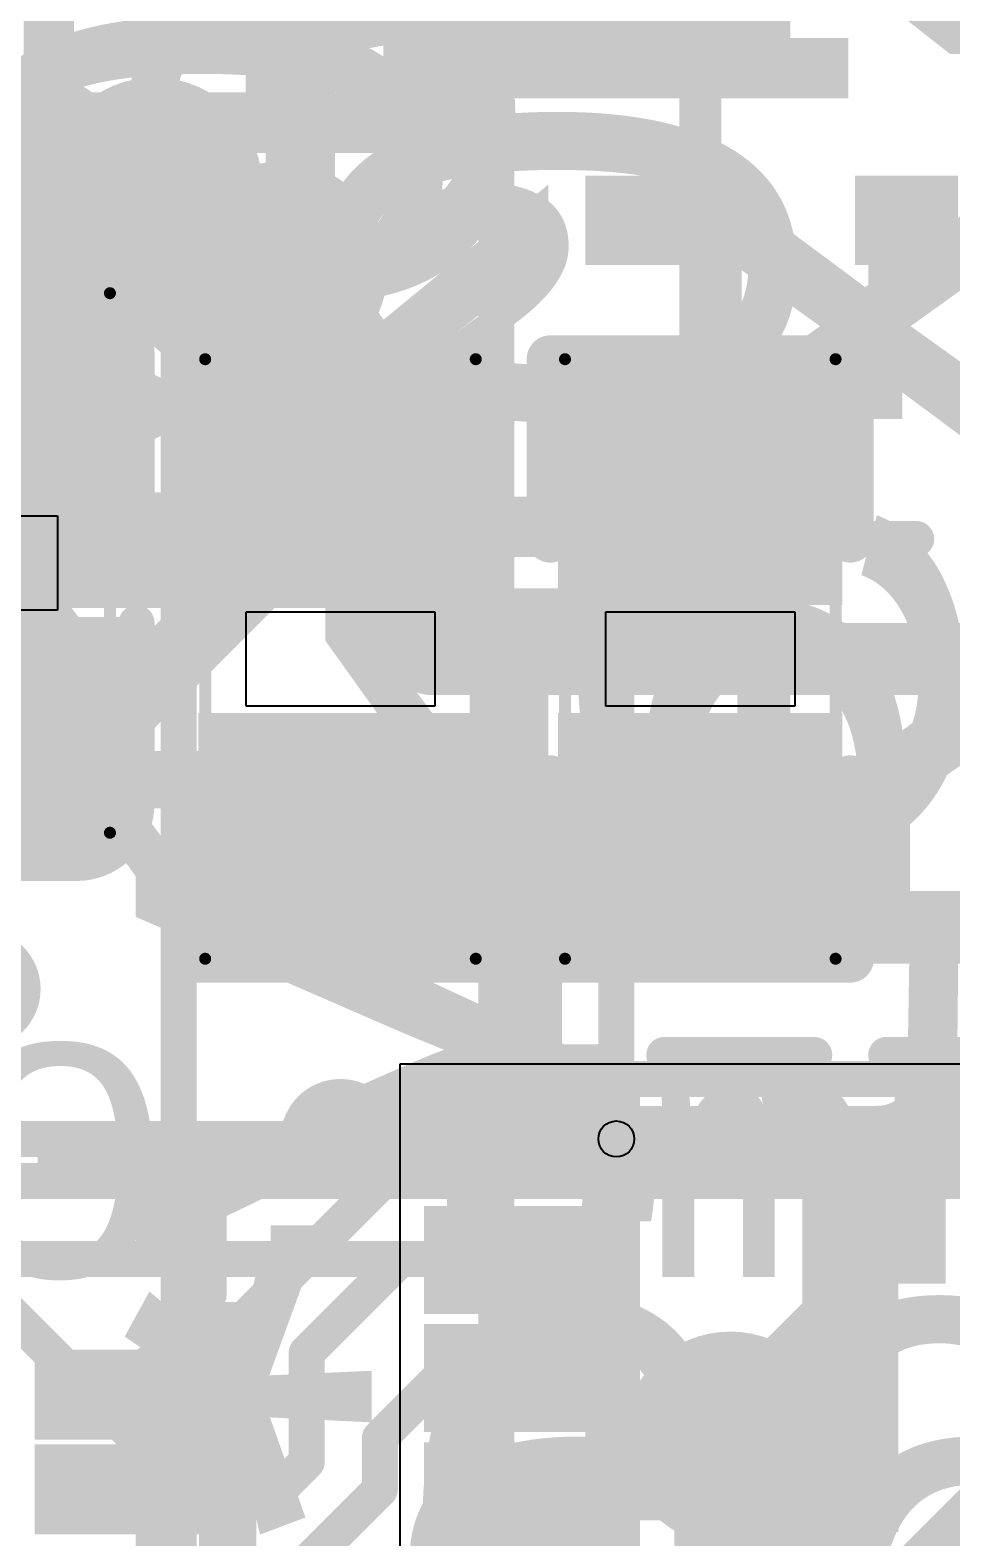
# Model space of a CAD drawing. Header units: inches. Extents: x -2.12 to 4.45, y -3.15 to 1.57.
# Drawn here: x 2.746 to 2.8996, y -0.3469 to -0.0958 of the extents above; entities that cross this region are included whole.
import ezdxf

# ---------------------------------------------------------------- set-up
doc = ezdxf.new("R2010")
doc.units = ezdxf.units.IN
doc.header["$MEASUREMENT"] = 0
for name, color, linetype in [('Bottom', 5, 'Continuous'), ('Bottom Paste', 16, 'Continuous'), ('Bottom Solder', 6, 'Continuous'), ('Measures', 56, 'Continuous'), ('tDocu', 76, 'Continuous'), ('Top', 1, 'Continuous'), ('Top Glue Points', 56, 'Continuous'), ('Top Overlay', 2, 'Continuous'), ('Top Paste', 8, 'Continuous'), ('Top Solder', 216, 'Continuous'), ('Top Value', 56, 'Continuous'), ('tPlace', 56, 'Continuous'), ('Via Holes', 16, 'Continuous')]:
    doc.layers.add(name, color=color, linetype=linetype)
doc.styles.add('Arial', font='', dxfattribs={"height": 0.2})
doc.styles.add('Courier New', font='', dxfattribs={"height": 0.2})
doc.styles.get('Arial').set_extended_font_data('Arial')
doc.styles.get('Courier New').set_extended_font_data('Courier New')

# ---------------------------------------------------------------- blocks, each defined once
blk = doc.blocks.new('SOD323_NEX_L_3')
at = {"layer": 'Measures', "style": 'Courier New'}
for s, p in [('Default Padstyle: RX41p5Y16D0T', (-0.644, -0.333)), ('Alt 1 Padstyle: OX60Y90D30P', (-0.583, -0.408)), ('Alt 2 Padstyle: OX90Y60D30P', (-0.583, -0.483))]:
    blk.add_text(s, height=0.0775, dxfattribs=at).set_placement(p)
blk = doc.blocks.new('SMT_PAD_R1_5MM_B_4')
at = {"layer": 'Bottom'}
h = blk.add_hatch(color=5, dxfattribs=at)
edge = h.paths.add_edge_path()
edge.add_arc((0, 0), 0.02953, 0, 360)
at = {"layer": 'Bottom Paste'}
h = blk.add_hatch(color=16, dxfattribs=at)
edge = h.paths.add_edge_path()
edge.add_arc((0, 0), 0.02953, 0, 360)
at = {"layer": 'Bottom Solder'}
h = blk.add_hatch(color=6, dxfattribs=at)
edge = h.paths.add_edge_path()
edge.add_arc((0, 0), 0.03353, 0, 360)
blk = doc.blocks.new('SOD323_NEX_L_8')
at = {"layer": 'Measures', "style": 'Courier New'}
blk.add_text('Alt 2 Padstyle: OX90Y60D30P', height=0.0775, dxfattribs=at).set_placement((-0.583, -0.483))
blk = doc.blocks.new('SOD323_NEX_L_10')
at = {"layer": 'Measures', "style": 'Courier New'}
blk.add_text('Default Padstyle: RX41p5Y16D0T', height=0.0775, dxfattribs=at).set_placement((-0.644, -0.333))
blk = doc.blocks.new('RP2040TR7_RPI_L_111')
at = {"layer": 'Top'}
for points in [[(-0.09888, 0.118), (-0.10588, 0.118), (-0.10588, 0.146), (-0.09888, 0.146)], [(-0.08313, 0.118), (-0.09013, 0.118), (-0.09013, 0.146), (-0.08313, 0.146)]]:
    blk.add_hatch(color=1, dxfattribs=at).paths.add_polyline_path(points)
at = {"layer": 'Top Paste'}
for points in [[(-0.09888, 0.118), (-0.10588, 0.118), (-0.10588, 0.146), (-0.09888, 0.146)], [(-0.08313, 0.118), (-0.09013, 0.118), (-0.09013, 0.146), (-0.08313, 0.146)]]:
    blk.add_hatch(color=8, dxfattribs=at).paths.add_polyline_path(points)
at = {"layer": 'Top Solder'}
for points in [[(-0.09488, 0.114), (-0.10988, 0.114), (-0.10988, 0.15), (-0.09488, 0.15)], [(-0.07913, 0.114), (-0.09413, 0.114), (-0.09413, 0.15), (-0.07913, 0.15)]]:
    blk.add_hatch(color=216, dxfattribs=at).paths.add_polyline_path(points)
at = {"layer": 'Measures', "const_width": 0.006}
for points in [[(-0.138, 0.138), (-0.138, 0.317)], [(-0.267, 0.138), (-0.282, 0.138)], [(-0.272, 0.128), (-0.267, 0.138)], [(-0.262, 0.128), (-0.267, 0.138)], [(-0.267, -0.138), (-0.267, 0.138)], [(-0.138, 0.138), (-0.267, 0.138)], [(-0.138, -0.267), (-0.138, 0.138)], [(0.138, 0.138), (-0.138, 0.138)], [(-0.262, 0.128), (-0.272, 0.128)]]:
    blk.add_lwpolyline(points, dxfattribs=at)
at = {"layer": 'Measures', "const_width": 0.003}
for points in [[(-0.2835, 0.138, 1), (-0.2805, 0.138, 1)], [(-0.2685, 0.138, 1), (-0.2655, 0.138, 1)], [(-0.2685, 0.138, 1), (-0.2655, 0.138, 1)], [(-0.2685, 0.138, 1), (-0.2655, 0.138, 1)], [(-0.2685, 0.138, 1), (-0.2655, 0.138, 1)], [(-0.2685, 0.138, 1), (-0.2655, 0.138, 1)], [(-0.1395, 0.138, 1), (-0.1365, 0.138, 1)], [(-0.1395, 0.138, 1), (-0.1365, 0.138, 1)], [(-0.1395, 0.138, 1), (-0.1365, 0.138, 1)], [(-0.1395, 0.138, 1), (-0.1365, 0.138, 1)], [(-0.2735, 0.128, 1), (-0.2705, 0.128, 1)], [(-0.2735, 0.128, 1), (-0.2705, 0.128, 1)], [(-0.2635, 0.128, 1), (-0.2605, 0.128, 1)], [(-0.2635, 0.128, 1), (-0.2605, 0.128, 1)]]:
    blk.add_lwpolyline(points, format="xyb", close=True, dxfattribs=at)
at = {"layer": 'tDocu', "const_width": 0.006}
for points in [[(-0.138, -0.138), (-0.138, 0.138)], [(0.138, 0.138), (-0.138, 0.138)], [(-0.138, 0.088), (-0.088, 0.138)], [(-0.098, 0.138), (-0.107, 0.138)], [(-0.082, 0.138), (-0.091, 0.138)]]:
    blk.add_lwpolyline(points, dxfattribs=at)
at = {"layer": 'tDocu', "const_width": 0.003}
for points in [[(-0.1395, 0.138, 1), (-0.1365, 0.138, 1)], [(-0.1395, 0.138, 1), (-0.1365, 0.138, 1)], [(-0.1085, 0.138, 1), (-0.1055, 0.138, 1)], [(-0.0995, 0.138, 1), (-0.0965, 0.138, 1)], [(-0.0925, 0.138, 1), (-0.0895, 0.138, 1)], [(-0.0895, 0.138, 1), (-0.0865, 0.138, 1)], [(-0.0835, 0.138, 1), (-0.0805, 0.138, 1)]]:
    blk.add_lwpolyline(points, format="xyb", close=True, dxfattribs=at)
at = {"layer": 'tPlace', "const_width": 0.006}
for points in [[(-0.119, 0.143), (-0.143, 0.143)], [(-0.143, 0.119), (-0.143, 0.143)]]:
    blk.add_lwpolyline(points, dxfattribs=at)
at = {"layer": 'tPlace'}
for points, const_width in [([(-0.1445, 0.143, 1), (-0.1415, 0.143, 1)], 0.003), ([(-0.1445, 0.143, 1), (-0.1415, 0.143, 1)], 0.003), ([(-0.1205, 0.143, 1), (-0.1175, 0.143, 1)], 0.003), ([(-0.1445, 0.119, 1), (-0.1415, 0.119, 1)], 0.003), ([(-0.165, 0.105, 1), (-0.175, 0.105, 1)], 0.01)]:
    blk.add_lwpolyline(points, format="xyb", close=True, dxfattribs=dict(at, const_width=const_width))
at = {"layer": 'tDocu', "style": 'Courier New'}
blk.add_text('*', height=0.0775, dxfattribs=at).set_placement((-0.141, 0.085))
blk = doc.blocks.new('W25Q16JVUXIQ_WIN_L_112')
at = {"layer": 'Top'}
for points in [[(-0.06706, 0.03453), (-0.03906, 0.03453), (-0.03906, 0.02453), (-0.06706, 0.02453)], [(-0.004, 0.0315), (0.004, 0.0315), (0.004, -0.0315), (-0.004, -0.0315)], [(-0.06706, 0.01484), (-0.03906, 0.01484), (-0.03906, 0.00484), (-0.06706, 0.00484)], [(-0.06706, -0.00484), (-0.03906, -0.00484), (-0.03906, -0.01484), (-0.06706, -0.01484)], [(-0.06706, -0.02453), (-0.03906, -0.02453), (-0.03906, -0.03453), (-0.06706, -0.03453)]]:
    blk.add_hatch(color=1, dxfattribs=at).paths.add_polyline_path(points)
at = {"layer": 'Top Paste'}
for points in [[(-0.06706, 0.03453), (-0.03906, 0.03453), (-0.03906, 0.02453), (-0.06706, 0.02453)], [(-0.004, 0.0315), (0.004, 0.0315), (0.004, -0.0315), (-0.004, -0.0315)], [(-0.06706, 0.01484), (-0.03906, 0.01484), (-0.03906, 0.00484), (-0.06706, 0.00484)], [(-0.06706, -0.00484), (-0.03906, -0.00484), (-0.03906, -0.01484), (-0.06706, -0.01484)], [(-0.06706, -0.02453), (-0.03906, -0.02453), (-0.03906, -0.03453), (-0.06706, -0.03453)]]:
    blk.add_hatch(color=8, dxfattribs=at).paths.add_polyline_path(points)
at = {"layer": 'Top Solder'}
for points in [[(-0.07106, 0.03853), (-0.03506, 0.03853), (-0.03506, 0.02053), (-0.07106, 0.02053)], [(-0.008, 0.0355), (0.008, 0.0355), (0.008, -0.0355), (-0.008, -0.0355)], [(-0.07106, 0.01884), (-0.03506, 0.01884), (-0.03506, 0.00084), (-0.07106, 0.00084)], [(-0.07106, -0.00084), (-0.03506, -0.00084), (-0.03506, -0.01884), (-0.07106, -0.01884)], [(-0.07106, -0.02053), (-0.03506, -0.02053), (-0.03506, -0.03853), (-0.07106, -0.03853)]]:
    blk.add_hatch(color=216, dxfattribs=at).paths.add_polyline_path(points)
at = {"layer": 'Measures', "const_width": 0.006}
for points in [[(-0.059, 0.13), (-0.059, 0.28)], [(-0.039, 0.13), (-0.039, 0.145)], [(-0.069, 0.125), (-0.069, 0.135)], [(-0.069, 0.135), (-0.059, 0.13)], [(-0.039, 0.13), (-0.029, 0.135)], [(-0.029, 0.125), (-0.029, 0.135)], [(-0.109, 0.13), (-0.059, 0.13)], [(-0.069, 0.125), (-0.059, 0.13)], [(-0.059, 0.03), (-0.059, 0.13)], [(-0.039, 0.13), (-0.029, 0.125)], [(-0.039, 0.13), (0.011, 0.13)], [(-0.039, 0.03), (-0.039, 0.13)], [(-0.153, 0.03), (-0.053, 0.03)], [(-0.153, 0.01), (-0.053, 0.01)]]:
    blk.add_lwpolyline(points, dxfattribs=at)
at = {"layer": 'Measures', "const_width": 0.003}
for points in [[(-0.0405, 0.145, 1), (-0.0375, 0.145, 1)], [(-0.0705, 0.135, 1), (-0.0675, 0.135, 1)], [(-0.0705, 0.135, 1), (-0.0675, 0.135, 1)], [(-0.0305, 0.135, 1), (-0.0275, 0.135, 1)], [(-0.0305, 0.135, 1), (-0.0275, 0.135, 1)], [(-0.1105, 0.13, 1), (-0.1075, 0.13, 1)], [(-0.0605, 0.13, 1), (-0.0575, 0.13, 1)], [(-0.0605, 0.13, 1), (-0.0575, 0.13, 1)], [(-0.0605, 0.13, 1), (-0.0575, 0.13, 1)], [(-0.0605, 0.13, 1), (-0.0575, 0.13, 1)], [(-0.0605, 0.13, 1), (-0.0575, 0.13, 1)], [(-0.0405, 0.13, 1), (-0.0375, 0.13, 1)], [(-0.0405, 0.13, 1), (-0.0375, 0.13, 1)], [(-0.0405, 0.13, 1), (-0.0375, 0.13, 1)], [(-0.0405, 0.13, 1), (-0.0375, 0.13, 1)], [(-0.0405, 0.13, 1), (-0.0375, 0.13, 1)], [(0.0095, 0.13, 1), (0.0125, 0.13, 1)], [(-0.0705, 0.125, 1), (-0.0675, 0.125, 1)], [(-0.0705, 0.125, 1), (-0.0675, 0.125, 1)], [(-0.0305, 0.125, 1), (-0.0275, 0.125, 1)], [(-0.0305, 0.125, 1), (-0.0275, 0.125, 1)], [(-0.0605, 0.03, 1), (-0.0575, 0.03, 1)], [(-0.0545, 0.03, 1), (-0.0515, 0.03, 1)], [(-0.0405, 0.03, 1), (-0.0375, 0.03, 1)], [(-0.0545, 0.01, 1), (-0.0515, 0.01, 1)]]:
    blk.add_lwpolyline(points, format="xyb", close=True, dxfattribs=at)
at = {"layer": 'tDocu', "const_width": 0.006}
for points in [[(-0.059, -0.04), (-0.059, 0.04)], [(-0.059, 0.04), (0.012, 0.04)], [(0.012, 0.04), (0.059, 0.04)]]:
    blk.add_lwpolyline(points, dxfattribs=at)
at = {"layer": 'tDocu', "const_width": 0.003}
for points in [[(-0.0605, 0.04, 1), (-0.0575, 0.04, 1)], [(-0.0605, 0.04, 1), (-0.0575, 0.04, 1)], [(0.0105, 0.04, 1), (0.0135, 0.04, 1)], [(0.0105, 0.04, 1), (0.0135, 0.04, 1)], [(0.0105, 0.04, 1), (0.0135, 0.04, 1)], [(-0.0135, 0.039, 1), (-0.0105, 0.039, 1)]]:
    blk.add_lwpolyline(points, format="xyb", close=True, dxfattribs=at)
at = {"layer": 'tDocu', "const_width": 0.006}
blk.add_lwpolyline([(0.012, 0.04, -1), (-0.012, 0.039)], format="xyb", dxfattribs=at)
at = {"layer": 'tDocu'}
for points in [[(-0.042, 0.03, -1), (-0.036, 0.03)], [(-0.036, 0.03, -1), (-0.042, 0.03)]]:
    blk.add_lwpolyline(points, format="xyb", dxfattribs=at)
for points in [[(-0.042, 0.03, 1), (-0.042, 0.03, 1)], [(-0.042, 0.03, 1), (-0.042, 0.03, 1)], [(-0.036, 0.03, 1), (-0.036, 0.03, 1)], [(-0.036, 0.03, 1), (-0.036, 0.03, 1)]]:
    blk.add_lwpolyline(points, format="xyb", close=True, dxfattribs=at)
at = {"layer": 'Top'}
for p, q in [((-0.07506, -0.0425), (-0.07506, 0.0425)), ((-0.07506, 0.0425), (0.07506, 0.0425))]:
    blk.add_line(p, q, dxfattribs=at)
at = {"layer": 'tPlace', "const_width": 0.006}
for points in [[(-0.031, 0.044), (-0.006, 0.044)], [(0.006, 0.044), (0.031, 0.044)]]:
    blk.add_lwpolyline(points, dxfattribs=at)
at = {"layer": 'tPlace'}
for points, const_width in [([(-0.0325, 0.044, 1), (-0.0295, 0.044, 1)], 0.003), ([(-0.0075, 0.044, 1), (-0.0045, 0.044, 1)], 0.003), ([(0.0045, 0.044, 1), (0.0075, 0.044, 1)], 0.003), ([(-0.08, 0.03, 1), (-0.09, 0.03, 1)], 0.01), ([(-0.0925, 0.03, 1), (-0.0875, 0.03, 1)], 0.005), ([(-0.0825, 0.03, 1), (-0.0775, 0.03, 1)], 0.005)]:
    blk.add_lwpolyline(points, format="xyb", close=True, dxfattribs=dict(at, const_width=const_width))
at = {"layer": 'Measures', "style": 'Courier New'}
for s, p in [('0.02in/0.508mm', (-0.197, 0.15)), ('0.02in/0.5mm', (-0.423, 0.007))]:
    blk.add_text(s, height=0.03875, dxfattribs=at).set_placement(p)
blk = doc.blocks.new('R0603_114')
at = {"layer": 'Top'}
for points in [[(-0.043, 0.0197), (-0.013, 0.0197), (-0.013, -0.0197), (-0.043, -0.0197)], [(0.013, 0.0197), (0.043, 0.0197), (0.043, -0.0197), (0.013, -0.0197)]]:
    blk.add_hatch(color=1, dxfattribs=at).paths.add_polyline_path(points)
at = {"layer": 'Top Paste'}
for points in [[(-0.043, 0.0197), (-0.013, 0.0197), (-0.013, -0.0197), (-0.043, -0.0197)], [(0.013, 0.0197), (0.043, 0.0197), (0.043, -0.0197), (0.013, -0.0197)]]:
    blk.add_hatch(color=8, dxfattribs=at).paths.add_polyline_path(points)
at = {"layer": 'Top Solder'}
for points in [[(-0.047, 0.0237), (-0.009, 0.0237), (-0.009, -0.0237), (-0.047, -0.0237)], [(0.009, 0.0237), (0.047, 0.0237), (0.047, -0.0237), (0.009, -0.0237)]]:
    blk.add_hatch(color=216, dxfattribs=at).paths.add_polyline_path(points)
at = {"layer": 'Top', "const_width": 0.002}
for points in [[(-0.04996, 0.02256), (-0.04996, -0.02256)], [(-0.04996, 0.02256), (0.04996, 0.02256)], [(0.04996, 0.02256), (0.04996, -0.02256)], [(-0.04996, -0.02256), (0.04996, -0.02256)]]:
    blk.add_lwpolyline(points, dxfattribs=at)
at = {"layer": 'Top', "const_width": 0.001}
for points in [[(-0.05046, 0.02256, 1), (-0.04946, 0.02256, 1)], [(-0.05046, 0.02256, 1), (-0.04946, 0.02256, 1)], [(0.04946, 0.02256, 1), (0.05046, 0.02256, 1)], [(0.04946, 0.02256, 1), (0.05046, 0.02256, 1)], [(-0.05046, -0.02256, 1), (-0.04946, -0.02256, 1)], [(-0.05046, -0.02256, 1), (-0.04946, -0.02256, 1)], [(0.04946, -0.02256, 1), (0.05046, -0.02256, 1)], [(0.04946, -0.02256, 1), (0.05046, -0.02256, 1)]]:
    blk.add_lwpolyline(points, format="xyb", close=True, dxfattribs=at)
at = {"layer": 'Top Glue Points'}
for p, q in [((-0.00787, -0.01575), (-0.00787, 0.01575)), ((-0.00787, 0.01575), (0.00787, 0.01575)), ((0.00787, 0.01575), (0.00787, -0.01575)), ((0.00787, -0.01575), (-0.00787, -0.01575))]:
    blk.add_line(p, q, dxfattribs=at)
at = {"layer": 'tPlace', "const_width": 0.00787}
for points in [[(-0.05, 0.025), (-0.05, -0.025)], [(-0.05, 0.025), (-0.02, 0.025)], [(0.02, 0.025), (0.05, 0.025)], [(0.05, 0.025), (0.05, -0.025)], [(-0.05, -0.025), (-0.02, -0.025)], [(0.02, -0.025), (0.05, -0.025)]]:
    blk.add_lwpolyline(points, dxfattribs=at)
at = {"layer": 'tPlace', "const_width": 0.00394}
for points in [[(-0.05197, 0.025, 1), (-0.04803, 0.025, 1)], [(-0.05197, 0.025, 1), (-0.04803, 0.025, 1)], [(-0.02197, 0.025, 1), (-0.01803, 0.025, 1)], [(0.01803, 0.025, 1), (0.02197, 0.025, 1)], [(0.04803, 0.025, 1), (0.05197, 0.025, 1)], [(0.04803, 0.025, 1), (0.05197, 0.025, 1)], [(-0.05197, -0.025, 1), (-0.04803, -0.025, 1)], [(-0.05197, -0.025, 1), (-0.04803, -0.025, 1)], [(-0.02197, -0.025, 1), (-0.01803, -0.025, 1)], [(0.01803, -0.025, 1), (0.02197, -0.025, 1)], [(0.04803, -0.025, 1), (0.05197, -0.025, 1)], [(0.04803, -0.025, 1), (0.05197, -0.025, 1)]]:
    blk.add_lwpolyline(points, format="xyb", close=True, dxfattribs=at)
blk = doc.blocks.new('R0603_115')
at = {"layer": 'Top'}
for points in [[(-0.043, 0.0197), (-0.013, 0.0197), (-0.013, -0.0197), (-0.043, -0.0197)], [(0.013, 0.0197), (0.043, 0.0197), (0.043, -0.0197), (0.013, -0.0197)]]:
    blk.add_hatch(color=1, dxfattribs=at).paths.add_polyline_path(points)
at = {"layer": 'Top Paste'}
for points in [[(-0.043, 0.0197), (-0.013, 0.0197), (-0.013, -0.0197), (-0.043, -0.0197)], [(0.013, 0.0197), (0.043, 0.0197), (0.043, -0.0197), (0.013, -0.0197)]]:
    blk.add_hatch(color=8, dxfattribs=at).paths.add_polyline_path(points)
at = {"layer": 'Top Solder'}
for points in [[(-0.047, 0.0237), (-0.009, 0.0237), (-0.009, -0.0237), (-0.047, -0.0237)], [(0.009, 0.0237), (0.047, 0.0237), (0.047, -0.0237), (0.009, -0.0237)]]:
    blk.add_hatch(color=216, dxfattribs=at).paths.add_polyline_path(points)
at = {"layer": 'Top', "const_width": 0.002}
for points in [[(-0.04996, -0.02256), (-0.04996, 0.02256)], [(0.04996, 0.02256), (-0.04996, 0.02256)], [(0.04996, -0.02256), (0.04996, 0.02256)], [(0.04996, -0.02256), (-0.04996, -0.02256)]]:
    blk.add_lwpolyline(points, dxfattribs=at)
at = {"layer": 'Top', "const_width": 0.001}
for points in [[(-0.05046, 0.02256, 1), (-0.04946, 0.02256, 1)], [(-0.05046, 0.02256, 1), (-0.04946, 0.02256, 1)], [(0.04946, 0.02256, 1), (0.05046, 0.02256, 1)], [(0.04946, 0.02256, 1), (0.05046, 0.02256, 1)], [(-0.05046, -0.02256, 1), (-0.04946, -0.02256, 1)], [(-0.05046, -0.02256, 1), (-0.04946, -0.02256, 1)], [(0.04946, -0.02256, 1), (0.05046, -0.02256, 1)], [(0.04946, -0.02256, 1), (0.05046, -0.02256, 1)]]:
    blk.add_lwpolyline(points, format="xyb", close=True, dxfattribs=at)
at = {"layer": 'Top Glue Points'}
for p, q in [((-0.00787, -0.01575), (-0.00787, 0.01575)), ((-0.00787, 0.01575), (0.00787, 0.01575)), ((0.00787, 0.01575), (0.00787, -0.01575)), ((0.00787, -0.01575), (-0.00787, -0.01575))]:
    blk.add_line(p, q, dxfattribs=at)
at = {"layer": 'tPlace', "const_width": 0.00787}
for points in [[(-0.05, -0.025), (-0.05, 0.025)], [(-0.02, 0.025), (-0.05, 0.025)], [(0.05, 0.025), (0.02, 0.025)], [(0.05, -0.025), (0.05, 0.025)], [(-0.02, -0.025), (-0.05, -0.025)], [(0.05, -0.025), (0.02, -0.025)]]:
    blk.add_lwpolyline(points, dxfattribs=at)
at = {"layer": 'tPlace', "const_width": 0.00394}
for points in [[(-0.05197, 0.025, 1), (-0.04803, 0.025, 1)], [(-0.05197, 0.025, 1), (-0.04803, 0.025, 1)], [(-0.02197, 0.025, 1), (-0.01803, 0.025, 1)], [(0.01803, 0.025, 1), (0.02197, 0.025, 1)], [(0.04803, 0.025, 1), (0.05197, 0.025, 1)], [(0.04803, 0.025, 1), (0.05197, 0.025, 1)], [(-0.05197, -0.025, 1), (-0.04803, -0.025, 1)], [(-0.05197, -0.025, 1), (-0.04803, -0.025, 1)], [(-0.02197, -0.025, 1), (-0.01803, -0.025, 1)], [(0.01803, -0.025, 1), (0.02197, -0.025, 1)], [(0.04803, -0.025, 1), (0.05197, -0.025, 1)], [(0.04803, -0.025, 1), (0.05197, -0.025, 1)]]:
    blk.add_lwpolyline(points, format="xyb", close=True, dxfattribs=at)
blk = doc.blocks.new('C0603_122')
at = {"layer": 'Top'}
for points in [[(-0.043, 0.0197), (-0.013, 0.0197), (-0.013, -0.0197), (-0.043, -0.0197)], [(0.013, 0.0197), (0.043, 0.0197), (0.043, -0.0197), (0.013, -0.0197)]]:
    blk.add_hatch(color=1, dxfattribs=at).paths.add_polyline_path(points)
at = {"layer": 'Top Paste'}
for points in [[(-0.043, 0.0197), (-0.013, 0.0197), (-0.013, -0.0197), (-0.043, -0.0197)], [(0.013, 0.0197), (0.043, 0.0197), (0.043, -0.0197), (0.013, -0.0197)]]:
    blk.add_hatch(color=8, dxfattribs=at).paths.add_polyline_path(points)
at = {"layer": 'Top Solder'}
for points in [[(-0.047, 0.0237), (-0.009, 0.0237), (-0.009, -0.0237), (-0.047, -0.0237)], [(0.009, 0.0237), (0.047, 0.0237), (0.047, -0.0237), (0.009, -0.0237)]]:
    blk.add_hatch(color=216, dxfattribs=at).paths.add_polyline_path(points)
at = {"layer": 'Top', "const_width": 0.002}
for points in [[(-0.04496, 0.02056), (-0.04496, -0.02056)], [(-0.04496, 0.02056), (0.04496, 0.02056)], [(0.04496, 0.02056), (0.04496, -0.02056)], [(-0.04496, -0.02056), (0.04496, -0.02056)]]:
    blk.add_lwpolyline(points, dxfattribs=at)
at = {"layer": 'Top', "const_width": 0.001}
for points in [[(-0.04546, 0.02056, 1), (-0.04446, 0.02056, 1)], [(-0.04546, 0.02056, 1), (-0.04446, 0.02056, 1)], [(0.04446, 0.02056, 1), (0.04546, 0.02056, 1)], [(0.04446, 0.02056, 1), (0.04546, 0.02056, 1)], [(-0.04546, -0.02056, 1), (-0.04446, -0.02056, 1)], [(-0.04546, -0.02056, 1), (-0.04446, -0.02056, 1)], [(0.04446, -0.02056, 1), (0.04546, -0.02056, 1)], [(0.04446, -0.02056, 1), (0.04546, -0.02056, 1)]]:
    blk.add_lwpolyline(points, format="xyb", close=True, dxfattribs=at)
at = {"layer": 'Top Glue Points'}
for p, q in [((-0.00787, -0.01181), (-0.00787, 0.01181)), ((-0.00787, 0.01181), (0.00787, 0.01181)), ((0.00787, 0.01181), (0.00787, -0.01181)), ((0.00787, -0.01181), (-0.00787, -0.01181))]:
    blk.add_line(p, q, dxfattribs=at)
at = {"layer": 'tPlace', "const_width": 0.006}
for points in [[(-0.05, 0.015, -0.414214), (-0.04, 0.025)], [(0.04, 0.025, -0.414214), (0.05, 0.015)], [(0.05, -0.01, -0.414214), (0.035, -0.025)], [(-0.04, -0.025, -0.414214), (-0.05, -0.015)]]:
    blk.add_lwpolyline(points, format="xyb", dxfattribs=at)
for points in [[(-0.04, 0.025), (-0.01, 0.025)], [(0.01, 0.025), (0.04, 0.025)], [(-0.05, 0.015), (-0.05, -0.015)], [(0.05, 0.015), (0.05, -0.01)], [(-0.04, -0.025), (-0.01, -0.025)], [(0.01, -0.025), (0.035, -0.025)]]:
    blk.add_lwpolyline(points, dxfattribs=at)
at = {"layer": 'tPlace', "const_width": 0.003}
for points in [[(-0.0415, 0.025, 1), (-0.0385, 0.025, 1)], [(-0.0415, 0.025, 1), (-0.0385, 0.025, 1)], [(-0.0115, 0.025, 1), (-0.0085, 0.025, 1)], [(0.0085, 0.025, 1), (0.0115, 0.025, 1)], [(0.0385, 0.025, 1), (0.0415, 0.025, 1)], [(0.0385, 0.025, 1), (0.0415, 0.025, 1)], [(-0.0515, 0.015, 1), (-0.0485, 0.015, 1)], [(-0.0515, 0.015, 1), (-0.0485, 0.015, 1)], [(0.0485, 0.015, 1), (0.0515, 0.015, 1)], [(0.0485, 0.015, 1), (0.0515, 0.015, 1)], [(0.0485, -0.01, 1), (0.0515, -0.01, 1)], [(0.0485, -0.01, 1), (0.0515, -0.01, 1)], [(-0.0515, -0.015, 1), (-0.0485, -0.015, 1)], [(-0.0515, -0.015, 1), (-0.0485, -0.015, 1)], [(-0.0415, -0.025, 1), (-0.0385, -0.025, 1)], [(-0.0415, -0.025, 1), (-0.0385, -0.025, 1)], [(-0.0115, -0.025, 1), (-0.0085, -0.025, 1)], [(0.0085, -0.025, 1), (0.0115, -0.025, 1)], [(0.0335, -0.025, 1), (0.0365, -0.025, 1)], [(0.0335, -0.025, 1), (0.0365, -0.025, 1)]]:
    blk.add_lwpolyline(points, format="xyb", close=True, dxfattribs=at)

msp = doc.modelspace()

# ---------------------------------------------------------------- hatches: boundary and pattern name
at = {"layer": 'Bottom'}
h = msp.add_hatch(color=5, dxfattribs=at)
edge = h.paths.add_edge_path()
edge.add_arc((2.7458, -0.12061), 0.013905, 0, 360)
h = msp.add_hatch(color=5, dxfattribs=at)
edge = h.paths.add_edge_path()
edge.add_arc((2.7668, -0.12161), 0.013905, 0, 360)
h = msp.add_hatch(color=5, dxfattribs=at)
edge = h.paths.add_edge_path()
edge.add_arc((2.7878, -0.13561), 0.013905, 0, 360)
h = msp.add_hatch(color=5, dxfattribs=at)
edge = h.paths.add_edge_path()
edge.add_arc((2.8628, -0.33061), 0.013905, 0, 360)
at = {"layer": 'Bottom Solder'}
h = msp.add_hatch(color=6, dxfattribs=at)
edge = h.paths.add_edge_path()
edge.add_arc((2.7458, -0.12061), 0.017905, 0, 360)
h = msp.add_hatch(color=6, dxfattribs=at)
edge = h.paths.add_edge_path()
edge.add_arc((2.7668, -0.12161), 0.017905, 0, 360)
h = msp.add_hatch(color=6, dxfattribs=at)
edge = h.paths.add_edge_path()
edge.add_arc((2.7878, -0.13561), 0.017905, 0, 360)
h = msp.add_hatch(color=6, dxfattribs=at)
edge = h.paths.add_edge_path()
edge.add_arc((2.8628, -0.33061), 0.017905, 0, 360)
at = {"layer": 'Top'}
h = msp.add_hatch(color=1, dxfattribs=at)
edge = h.paths.add_edge_path()
edge.add_arc((2.7458, -0.12061), 0.013905, 0, 360)
h = msp.add_hatch(color=1, dxfattribs=at)
edge = h.paths.add_edge_path()
edge.add_arc((2.7668, -0.12161), 0.013905, 0, 360)
h = msp.add_hatch(color=1, dxfattribs=at)
edge = h.paths.add_edge_path()
edge.add_arc((2.7878, -0.13561), 0.013905, 0, 360)
h = msp.add_hatch(color=1, dxfattribs=at)
edge = h.paths.add_edge_path()
edge.add_arc((2.8628, -0.33061), 0.013905, 0, 360)
at = {"layer": 'Top Solder'}
h = msp.add_hatch(color=216, dxfattribs=at)
edge = h.paths.add_edge_path()
edge.add_arc((2.7458, -0.12061), 0.017905, 0, 360)
h = msp.add_hatch(color=216, dxfattribs=at)
edge = h.paths.add_edge_path()
edge.add_arc((2.7668, -0.12161), 0.017905, 0, 360)
h = msp.add_hatch(color=216, dxfattribs=at)
edge = h.paths.add_edge_path()
edge.add_arc((2.7878, -0.13561), 0.017905, 0, 360)
h = msp.add_hatch(color=216, dxfattribs=at)
edge = h.paths.add_edge_path()
edge.add_arc((2.8628, -0.33061), 0.017905, 0, 360)
at = {"layer": 'Via Holes'}
h = msp.add_hatch(color=7, dxfattribs=at)
edge = h.paths.add_edge_path()
edge.add_arc((2.7458, -0.12061), 0.005905, 0, 360)
h = msp.add_hatch(color=7, dxfattribs=at)
edge = h.paths.add_edge_path()
edge.add_arc((2.7668, -0.12161), 0.005905, 0, 360)
h = msp.add_hatch(color=7, dxfattribs=at)
edge = h.paths.add_edge_path()
edge.add_arc((2.7878, -0.13561), 0.005905, 0, 360)
h = msp.add_hatch(color=7, dxfattribs=at)
edge = h.paths.add_edge_path()
edge.add_arc((2.8628, -0.33061), 0.005905, 0, 360)

# ---------------------------------------------------------------- linework, layer by layer
at = {"layer": 'Bottom', "const_width": 0.005}
msp.add_lwpolyline([(2.7878, -0.13561), (2.7878, -0.07561)], dxfattribs=at)
at = {"layer": 'Bottom', "const_width": 0.0025}
msp.add_lwpolyline([(2.78655, -0.13561, 1), (2.78905, -0.13561, 1)], format="xyb", close=True, dxfattribs=at)
at = {"layer": 'Top'}
for points, const_width in [([(2.8278, -0.07061), (2.8578, -0.10061)], 0.007), ([(2.8578, -0.17261), (2.8578, -0.10061)], 0.007), ([(2.7368, -0.12961), (2.7458, -0.12061)], 0.007), ([(2.7706, -0.1545), (2.7878, -0.1373)], 0.005), ([(2.7878, -0.1373), (2.7878, -0.13561)], 0.005), ([(2.7706, -0.17561), (2.7706, -0.1545)], 0.005), ([(2.7578, -0.21261), (2.7978, -0.17261)], 0.012), ([(2.7978, -0.18561), (2.7978, -0.17261)], 0.012), ([(2.7606, -0.18561), (2.7706, -0.17561)], 0.005), ([(2.7978, -0.18561), (2.8128, -0.20061)], 0.012), ([(2.7178, -0.18561), (2.7606, -0.18561)], 0.005), ([(2.8128, -0.20061), (2.9128, -0.20061)], 0.012), ([(2.7388, -0.21261), (2.7578, -0.21261)], 0.012), ([(2.7978, -0.22861), (2.8578, -0.22861)], 0.01), ([(2.7978, -0.22861), (2.8134, -0.22861)], 0.01), ([(2.8134, -0.22861), (2.82974, -0.24496)], 0.01), ([(2.82974, -0.24561), (2.84674, -0.22861)], 0.01), ([(2.84674, -0.22861), (2.8578, -0.22861)], 0.01), ([(2.82974, -0.24561), (2.82974, -0.24496)], 0.01), ([(2.82974, -0.28108), (2.82974, -0.24561)], 0.01), ([(2.76918, -0.32323), (2.8118, -0.28061)], 0.006), ([(2.8118, -0.28061), (2.82927, -0.28061)], 0.006), ([(2.82927, -0.28061), (2.82974, -0.28108)], 0.007), ([(2.79217, -0.31624), (2.8078, -0.30061)], 0.006), ([(2.8078, -0.30061), (2.82959, -0.30061)], 0.006), ([(2.82959, -0.30061), (2.82974, -0.30077)], 0.007), ([(2.8628, -0.33061), (2.8828, -0.31061)], 0.015), ([(2.79217, -0.33445), (2.79217, -0.31624)], 0.006), ([(2.80437, -0.33043), (2.81434, -0.32045)], 0.006), ([(2.81434, -0.32045), (2.82974, -0.32045)], 0.006), ([(2.7648, -0.32323), (2.76918, -0.32323)], 0.006), ([(2.80437, -0.33904), (2.80437, -0.33043)], 0.006), ([(2.85327, -0.34014), (2.8628, -0.33061)], 0.008), ([(2.78764, -0.33898), (2.79217, -0.33445)], 0.006), ([(2.7648, -0.33898), (2.78764, -0.33898)], 0.006), ([(2.78868, -0.35473), (2.80437, -0.33904)], 0.006), ([(2.82974, -0.34014), (2.85327, -0.34014)], 0.008), ([(2.88848, -0.35651), (2.90486, -0.34014)], 0.007)]:
    msp.add_lwpolyline(points, dxfattribs=dict(at, const_width=const_width))
for points, const_width in [([(2.85605, -0.10061, 1), (2.85955, -0.10061, 1)], 0.0035), ([(2.85605, -0.10061, 1), (2.85955, -0.10061, 1)], 0.0035), ([(2.74405, -0.12061, 1), (2.74755, -0.12061, 1)], 0.0035), ([(2.78655, -0.13561, 1), (2.78905, -0.13561, 1)], 0.0025), ([(2.78655, -0.1373, 1), (2.78905, -0.1373, 1)], 0.0025), ([(2.78655, -0.1373, 1), (2.78905, -0.1373, 1)], 0.0025), ([(2.76935, -0.1545, 1), (2.77185, -0.1545, 1)], 0.0025), ([(2.76935, -0.1545, 1), (2.77185, -0.1545, 1)], 0.0025), ([(2.7948, -0.17261, 1), (2.8008, -0.17261, 1)], 0.006), ([(2.7948, -0.17261, 1), (2.8008, -0.17261, 1)], 0.006), ([(2.85605, -0.17261, 1), (2.85955, -0.17261, 1)], 0.0035), ([(2.76935, -0.17561, 1), (2.77185, -0.17561, 1)], 0.0025), ([(2.76935, -0.17561, 1), (2.77185, -0.17561, 1)], 0.0025), ([(2.7948, -0.18561, 1), (2.8008, -0.18561, 1)], 0.006), ([(2.7948, -0.18561, 1), (2.8008, -0.18561, 1)], 0.006), ([(2.75935, -0.18561, 1), (2.76185, -0.18561, 1)], 0.0025), ([(2.75935, -0.18561, 1), (2.76185, -0.18561, 1)], 0.0025), ([(2.8098, -0.20061, 1), (2.8158, -0.20061, 1)], 0.006), ([(2.8098, -0.20061, 1), (2.8158, -0.20061, 1)], 0.006), ([(2.7548, -0.21261, 1), (2.7608, -0.21261, 1)], 0.006), ([(2.7548, -0.21261, 1), (2.7608, -0.21261, 1)], 0.006), ([(2.7953, -0.22861, 1), (2.8003, -0.22861, 1)], 0.005), ([(2.7953, -0.22861, 1), (2.8003, -0.22861, 1)], 0.005), ([(2.8109, -0.22861, 1), (2.8159, -0.22861, 1)], 0.005), ([(2.8109, -0.22861, 1), (2.8159, -0.22861, 1)], 0.005), ([(2.84424, -0.22861, 1), (2.84924, -0.22861, 1)], 0.005), ([(2.84424, -0.22861, 1), (2.84924, -0.22861, 1)], 0.005), ([(2.8553, -0.22861, 1), (2.8603, -0.22861, 1)], 0.005), ([(2.8553, -0.22861, 1), (2.8603, -0.22861, 1)], 0.005), ([(2.82724, -0.24496, 1), (2.83224, -0.24496, 1)], 0.005), ([(2.82724, -0.24496, 1), (2.83224, -0.24496, 1)], 0.005), ([(2.82724, -0.24561, 1), (2.83224, -0.24561, 1)], 0.005), ([(2.82724, -0.24561, 1), (2.83224, -0.24561, 1)], 0.005), ([(2.82724, -0.24561, 1), (2.83224, -0.24561, 1)], 0.005), ([(2.82724, -0.28108, 1), (2.83224, -0.28108, 1)], 0.005), ([(2.8103, -0.28061, 1), (2.8133, -0.28061, 1)], 0.003), ([(2.8103, -0.28061, 1), (2.8133, -0.28061, 1)], 0.003), ([(2.82752, -0.28061, 1), (2.83102, -0.28061, 1)], 0.0035), ([(2.82799, -0.28108, 1), (2.83149, -0.28108, 1)], 0.0035), ([(2.82777, -0.28061, 1), (2.83077, -0.28061, 1)], 0.003), ([(2.8063, -0.30061, 1), (2.8093, -0.30061, 1)], 0.003), ([(2.8063, -0.30061, 1), (2.8093, -0.30061, 1)], 0.003), ([(2.82784, -0.30061, 1), (2.83134, -0.30061, 1)], 0.0035), ([(2.82799, -0.30077, 1), (2.83149, -0.30077, 1)], 0.0035), ([(2.82809, -0.30061, 1), (2.83109, -0.30061, 1)], 0.003), ([(2.87905, -0.31061, 1), (2.88655, -0.31061, 1)], 0.0075), ([(2.79067, -0.31624, 1), (2.79367, -0.31624, 1)], 0.003), ([(2.79067, -0.31624, 1), (2.79367, -0.31624, 1)], 0.003), ([(2.81284, -0.32045, 1), (2.81584, -0.32045, 1)], 0.003), ([(2.81284, -0.32045, 1), (2.81584, -0.32045, 1)], 0.003), ([(2.82824, -0.32045, 1), (2.83124, -0.32045, 1)], 0.003), ([(2.7633, -0.32323, 1), (2.7663, -0.32323, 1)], 0.003), ([(2.76768, -0.32323, 1), (2.77068, -0.32323, 1)], 0.003), ([(2.76768, -0.32323, 1), (2.77068, -0.32323, 1)], 0.003), ([(2.85905, -0.33061, 1), (2.86655, -0.33061, 1)], 0.0075), ([(2.80287, -0.33043, 1), (2.80587, -0.33043, 1)], 0.003), ([(2.80287, -0.33043, 1), (2.80587, -0.33043, 1)], 0.003), ([(2.8608, -0.33061, 1), (2.8648, -0.33061, 1)], 0.004), ([(2.79067, -0.33445, 1), (2.79367, -0.33445, 1)], 0.003), ([(2.79067, -0.33445, 1), (2.79367, -0.33445, 1)], 0.003), ([(2.7633, -0.33898, 1), (2.7663, -0.33898, 1)], 0.003), ([(2.78614, -0.33898, 1), (2.78914, -0.33898, 1)], 0.003), ([(2.78614, -0.33898, 1), (2.78914, -0.33898, 1)], 0.003), ([(2.80287, -0.33904, 1), (2.80587, -0.33904, 1)], 0.003), ([(2.80287, -0.33904, 1), (2.80587, -0.33904, 1)], 0.003), ([(2.82774, -0.34014, 1), (2.83174, -0.34014, 1)], 0.004), ([(2.85127, -0.34014, 1), (2.85527, -0.34014, 1)], 0.004), ([(2.85127, -0.34014, 1), (2.85527, -0.34014, 1)], 0.004)]:
    msp.add_lwpolyline(points, format="xyb", close=True, dxfattribs=dict(at, const_width=const_width))

# ---------------------------------------------------------------- block references
for name, p, rotation in [('SOD323_NEX_L_3', (2.4928, -0.67061), 90), ('SOD323_NEX_L_8', (2.2578, -0.96061), 90), ('SOD323_NEX_L_10', (2.5928, -1.01561), 90), ('RP2040TR7_RPI_L_111', (2.6328, -0.42561), 270), ('SMT_PAD_R1_5MM_B_4', (2.7978, -0.06561), 180), ('C0603_122', (2.7388, -0.18461), 90), ('R0603_114', (2.7978, -0.20061), 90), ('R0603_115', (2.8578, -0.20061), 270)]:
    msp.add_blockref(name, p, dxfattribs=dict(rotation=rotation))
msp.add_blockref('W25Q16JVUXIQ_WIN_L_112', (2.8828, -0.31061))

# ---------------------------------------------------------------- texts
at = {"layer": 'Top Overlay', "style": 'Arial'}
for s, p in [('R1', (2.882469, -0.116069)), ('R2', (2.822469, -0.125141))]:
    msp.add_text(s, height=0.0775, rotation=90, dxfattribs=at).set_placement(p)
at = {"layer": 'Top Value', "style": 'Arial'}
for s, p in [('100nF', (2.8138, -0.20961)), ('10k', (2.8728, -0.22561)), ('1K', (2.832469, -0.252722))]:
    msp.add_text(s, height=0.0775, rotation=90, dxfattribs=at).set_placement(p)
for s, p in [('100nF', (2.746975, -0.385279)), ('QTH-030-01-L-D-ACONN_QTH-030-02-L-D-A-K-FR_S00', (0.2324, -0.40886))]:
    msp.add_text(s, height=0.0775, dxfattribs=at).set_placement(p)

doc.saveas('drawing.dxf')
